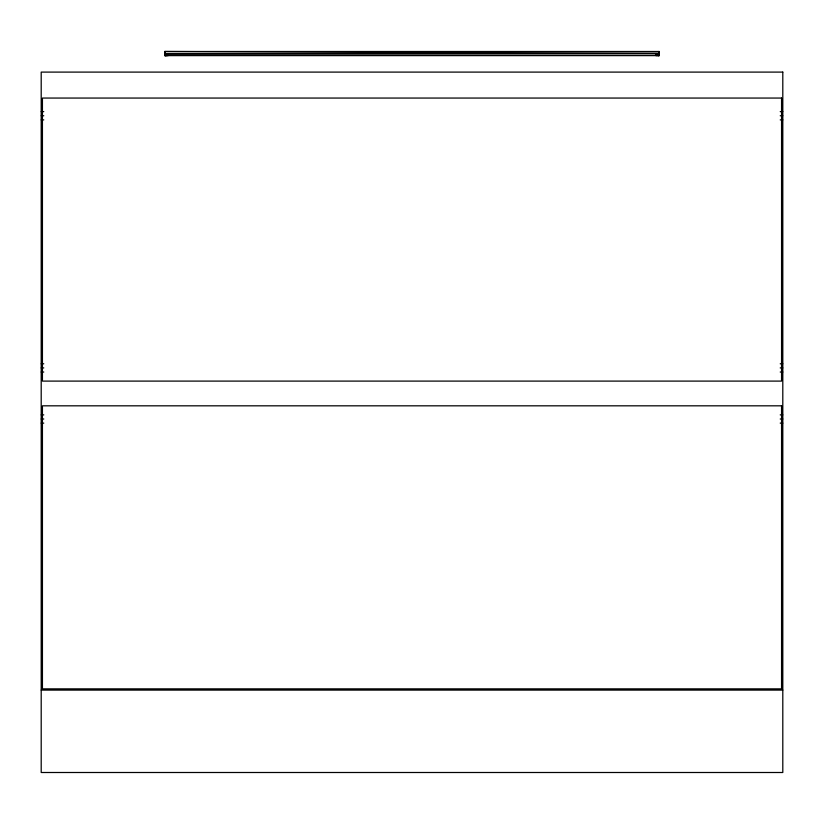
<?xml version="1.0" encoding="UTF-8"?>
<svg xmlns="http://www.w3.org/2000/svg" width="824" height="824" viewBox="0 0 824 824"><rect width="100%" height="100%" fill="white"/><g stroke="black" fill="none" stroke-linecap="round" stroke-linejoin="round"><path stroke-width="1.24" d="M164.8 51.5L165.521 53.766L165.14 55.62L164.8 51.5L659.2 51.5L659.2 55.62L164.8 55.62L164.8 51.5L659.2 53.426L658.86 55.62L658.479 53.766L168.096 53.962L164.8 53.426M164.882 55.62L165.016 54.611M659.107 53.55L657.356 55.62L657.356 53.91L656.656 55.62L655.904 53.962L655.904 55.62L656.656 53.951L657.964 53.848L658.479 55.62L659.2 53.426L165.521 53.766L165.521 55.62L166.036 53.848L166.644 55.62L167.344 53.951L168.096 55.62L168.096 53.962L165.521 53.766L166.036 55.62L166.644 53.91L167.344 55.62L168.096 53.962M41.2 111.652L43.775 111.652M780.225 111.652L782.8 111.652M41.2 115.772L43.775 115.772M780.225 115.772L782.8 115.772M41.2 119.892L43.775 119.892M780.225 119.892L782.8 119.892M41.2 363.796L43.775 363.796M780.225 363.796L782.8 363.796M41.2 367.916L43.775 367.916M780.225 367.916L782.8 367.916M41.2 372.036L43.775 372.036M780.225 372.036L782.8 372.036M41.2 414.884L43.775 414.884M780.225 414.884L782.8 414.884M41.2 419.004L43.775 419.004M780.225 419.004L782.8 419.004M41.2 423.124L43.775 423.124M780.225 423.124L782.8 423.124M41.2 690.1L782.8 690.1M165.336 54.662L165.521 55.62M659.107 51.5L659.107 55.62L658.86 53.663L657.964 53.848L657.356 55.62L656.656 53.951L656.656 55.62M658.86 51.5L658.86 55.62M658.479 53.766L658.479 55.62M167.344 53.951L167.344 55.62M166.644 53.91L166.644 55.62M166.036 53.848L166.036 55.62M165.13 51.5L165.13 55.62M782.8 72.1L41.2 72.1L41.2 772.5L782.8 772.5L782.8 72.1M781.564 98.056L42.436 98.056L42.436 381.1L781.564 381.1L781.564 98.056M781.564 405.82L42.436 405.82L42.436 688.864L781.564 688.864L781.564 405.82"/></g></svg>
